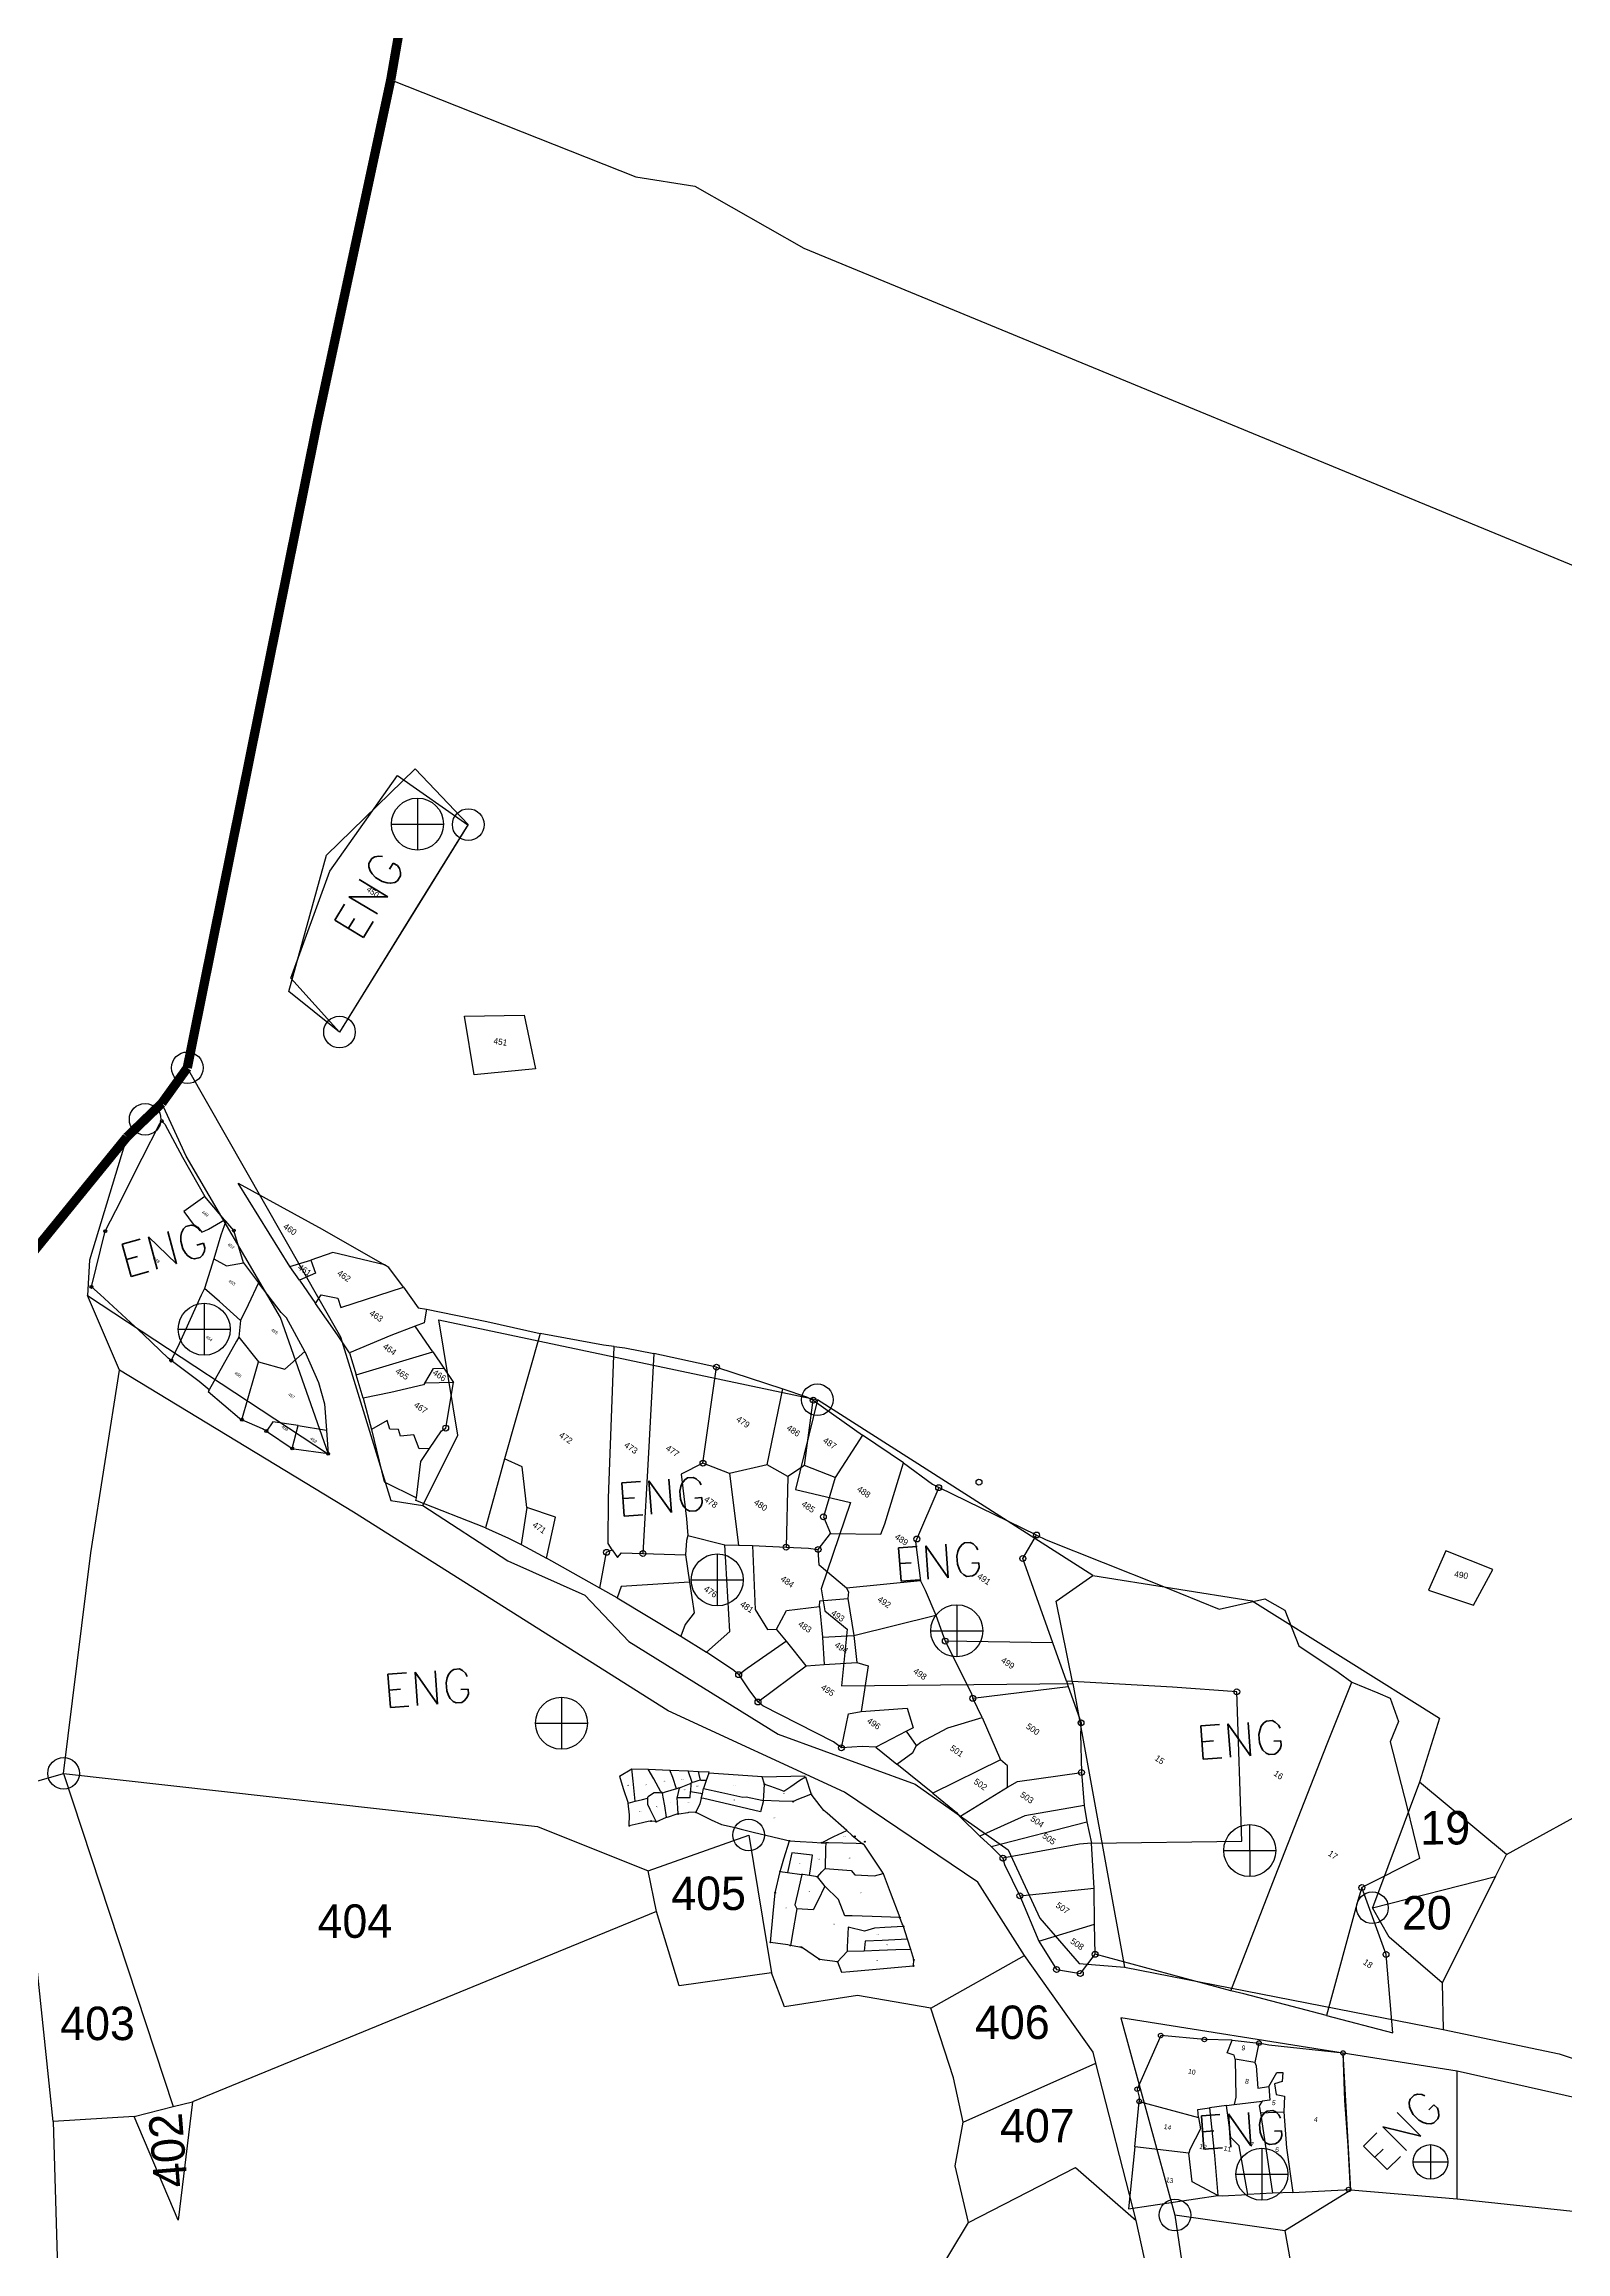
# Model space of a CAD drawing. Header units: metres. Extents: x 276542 to 278651, y 2059815 to 2062426.
# Drawn here: x 276810 to 277225, y 2061507 to 2062110 of the extents above; entities that cross this region are included whole.
import ezdxf
from ezdxf.enums import TextEntityAlignment as Align

# ---------------------------------------------------------------- set-up
doc = ezdxf.new("R2010")
doc.units = ezdxf.units.M
doc.linetypes.add('DASHDOT', pattern=[1, 0.5, -0.25, 0, -0.25])
for name, color, linetype in [('OFF', 1, 'Continuous'), ('OTHERS', 1, 'Continuous'), ('POLY_PARCEL', 6, 'Continuous'), ('POLY_ROAD', 30, 'Continuous'), ('POLY_WATER', 4, 'Continuous'), ('SYM_STONE', 1, 'Continuous'), ('TEXT_MAPIN', 7, 'Continuous'), ('TEXT_PARCEL', 7, 'Continuous'), ('V_BOUND_LINE', 7, 'Continuous'), ('V_BOUND_STREAM_LINE', 7, 'DASHDOT')]:
    doc.layers.add(name, color=color, linetype=linetype)
doc.styles.get("Standard").update_dxf_attribs({"font": 'simplex.shx'})
doc.styles.add('TEXT_MAP', font='')
doc.styles.get('TEXT_MAP').set_extended_font_data('Kruti Dev 050')

# ---------------------------------------------------------------- blocks, each defined once
blk = doc.blocks.new('STONE')
blk.add_circle((0, 0), 0.851)
blk = doc.blocks.new('DETAIL')
for points in [[(0, 1.4), (0, -1.4)], [(-1.4, 0), (1.4, 0)]]:
    blk.add_lwpolyline(points)
blk.add_circle((0, 0), 1.4)
blk = doc.blocks.new('MAP')
at = {"layer": 'OFF'}
blk.add_lwpolyline([(66.55, 428.05), (64.83, 432.07)], dxfattribs=at)
at = {"layer": 'POLY_PARCEL'}
for points in [[(75.69, 448.4), (77.73, 455.74), (82.5, 460.37), (85.35, 457.37), (78.41, 446.22), (75.69, 448.4)], [(66.96, 440.59), (64.94, 433.98), (64.83, 432.07)], [(82.85, 420.76), (84.75, 424.54), (83.73, 430.74), (104.09, 426.41)], [(63.51, 406.38), (64.99, 418.24), (66.55, 428.05)], [(104.09, 426.41), (102.9, 421.58), (105.86, 420.89), (104.28, 416.25), (104.48, 415.07), (105.67, 414.08), (105.37, 411.03), (117.8, 411.13)], [(118.89, 416.94), (104.09, 426.41)], [(117.8, 411.13), (116.91, 415.56), (118.89, 416.94)], [(118.89, 416.94), (127.47, 415.56), (137.53, 409.25), (136.45, 405.8)], [(117.8, 411.13), (120.56, 395.88)], [(62.92, 387.66), (61.06, 405.68), (63.51, 406.38)], [(63.51, 406.38), (69.39, 388.45)], [(63.51, 406.38), (89, 403.49), (94.95, 401.09)], [(136.45, 405.8), (133.91, 399.05)], [(141.12, 401.91), (136.45, 405.8)], [(141.12, 401.91), (146.35, 404.77), (150.89, 404.37), (153.89, 402.13), (156.21, 392.91)], [(94.95, 401.09), (100.36, 403.01), (101.58, 395.6)], [(140.53, 400.73), (141.12, 401.91)], [(95.39, 398.91), (94.95, 401.09)], [(133.91, 399.05), (140.53, 400.73)], [(140.53, 400.73), (137.66, 395.01)], [(95.39, 398.91), (70.42, 388.71)], [(101.58, 395.6), (96.61, 394.9), (95.39, 398.91)], [(137.66, 395.01), (134.8, 397.47), (133.91, 399.05)], [(110.14, 393.68), (106.21, 394.38), (102.28, 393.77), (101.58, 395.6)], [(110.14, 393.68), (115.19, 396.51)], [(137.66, 395.01), (137.7, 392.5)], [(111.88, 387.55), (111.36, 389.93), (110.14, 393.68)], [(111.88, 387.55), (119.02, 390.71)], [(132.73, 383.86), (132.32, 391.24)], [(138.45, 383.37), (138.46, 390.26)], [(70.42, 388.71), (69.64, 382.34), (67.28, 387.92)], [(67.28, 387.92), (69.39, 388.45)], [(69.39, 388.45), (70.42, 388.71)], [(67.28, 387.92), (62.92, 387.66)], [(62.92, 387.66), (63.79, 356.71)], [(112.15, 382.15), (111.45, 385.2), (111.88, 387.55)], [(112.15, 382.15), (117.91, 385.11), (121.17, 382.25)], [(132.73, 383.86), (129.18, 381.69)], [(138.45, 383.37), (132.73, 383.86)], [(129.18, 381.69), (123.26, 382.54)], [(153.91, 381.71), (138.45, 383.37)], [(82.12, 359.46), (84.3, 368.28), (87.88, 369.5), (89.28, 366.97), (95.36, 372.09), (101.15, 374.49), (102.46, 374.38), (102.46, 376.48), (110.14, 378.83), (112.15, 382.15)], [(129.18, 381.69), (130.66, 373.31), (129.97, 366.41)]]:
    blk.add_lwpolyline(points, dxfattribs=at)
at = {"layer": 'POLY_ROAD'}
for points in [[(70.22, 444.31), (78.44, 429.83), (81.14, 421.02), (82.85, 420.76)], [(64.83, 432.07), (77.79, 423.52), (75.22, 430.88), (70.16, 439.56), (68.85, 442.41)], [(115.19, 396.51), (112.69, 400.45), (105.52, 405.31), (96.03, 409.69), (79.13, 420.4), (66.55, 428.05)], [(82.85, 420.76), (87.42, 417.77), (91.56, 415.93), (93.93, 413.43), (101.95, 408.44), (109.32, 405.74), (114.31, 402.19), (116.02, 398.51), (118.13, 396.08), (120.56, 395.88)], [(119.02, 390.71), (118.87, 391.31), (115.19, 396.51)], [(120.56, 395.88), (137.7, 392.5)], [(132.32, 391.24), (120.36, 393.16), (123.26, 382.54)], [(137.7, 392.5), (143.94, 391.19), (152.69, 388.29), (156.21, 392.91)], [(121.17, 382.25), (119.02, 390.71)], [(138.46, 390.26), (132.32, 391.24)], [(153.91, 381.71), (152.86, 385.84), (145.54, 388.65), (138.46, 390.26)], [(123.26, 382.54), (124.62, 373.22), (122.03, 367.62)], [(122.16, 377.75), (121.17, 382.25)]]:
    blk.add_lwpolyline(points, dxfattribs=at)
at = {"layer": 'POLY_WATER'}
blk.add_lwpolyline([(81.24, 497.43), (94.42, 492.19), (97.59, 491.69), (103.44, 488.35), (147.77, 470), (172.03, 460.01), (174.87, 460.35), (222.93, 441.55), (269.06, 447.15), (280.17, 449.41), (300.4, 435.11), (308.75, 430.18), (311.34, 429.43), (340.31, 409.32), (346.27, 398.68), (348.95, 395.55), (354.29, 356.42), (357.56, 332.57), (334.92, 296.48), (334.25, 296.48)], dxfattribs=at)
at = {"layer": 'V_BOUND_LINE', "const_width": 0.5}
for points in [[(81.24, 497.43), (77.27, 479.05), (70.22, 444.31)], [(70.22, 444.31), (68.85, 442.41)], [(68.85, 442.41), (66.96, 440.59)], [(66.96, 440.59), (38.79, 406.09), (21.61, 385.34), (22.84, 308.11), (25.79, 266.15), (38.32, 218.62), (49.18, 180.08), (69.32, 150.41), (69.24, 149.4)]]:
    blk.add_lwpolyline(points, dxfattribs=at)
at = {"layer": 'V_BOUND_STREAM_LINE', "ltscale": 10, "const_width": 0.5, "flags": 128}
blk.add_lwpolyline([(85.77, 523.36), (81.24, 497.43)], dxfattribs=at)
at = {"layer": 'OTHERS'}
for p in [(82.62, 457.4), (71.11, 430.25), (98.69, 416.73), (111.57, 413.98), (90.3, 409.04), (127.31, 402.14), (127.94, 384.73)]:
    blk.add_blockref('DETAIL', p, dxfattribs=at)
at = {"layer": 'OTHERS', "xscale": 0.6633977100666506, "yscale": 0.6633977100666506, "zscale": 0.6633977100666506}
blk.add_blockref('DETAIL', (137.01, 385.38), dxfattribs=at)
at = {"layer": 'SYM_STONE'}
for p in [(85.35, 457.37), (78.41, 446.22), (70.22, 444.31), (67.95, 441.54), (104.09, 426.41), (63.51, 406.38), (100.36, 403.01), (133.91, 399.05), (123.26, 382.54)]:
    blk.add_blockref('STONE', p, dxfattribs=at)
at = {"layer": 'TEXT_MAPIN'}
for rotation, p in [(58.8521, (79.55, 451.05)), (15.389, (66.88, 433.01)), (4.0854, (93.38, 420.15)), (4.0854, (108.27, 416.63)), (4.0854, (80.79, 409.87)), (4.0854, (124.51, 407.03)), (44.9833, (134.47, 384.75)), (4.0854, (124.51, 386.06))]:
    blk.add_text('ENG', height=1.8, rotation=rotation, dxfattribs=at).set_placement(p)
at = {"layer": 'TEXT_PARCEL', "style": 'TEXT_MAP'}
for s, p in [('19', (137.83, 402.45)), ('405', (98.2, 398.98)), ('404', (79.17, 397.51)), ('20', (136.84, 397.88)), ('403', (65.32, 392.03)), ('406', (114.53, 392.02)), ('407', (115.87, 386.46))]:
    blk.add_text(s, height=1.8, dxfattribs=at).set_placement(p, align=Align.CENTER)
blk.add_text('402', height=1.8, rotation=94.5765, dxfattribs=at).set_placement((70, 386.16), align=Align.CENTER)
blk = doc.blocks.new('QS')
at = {"layer": 'POLY_PARCEL'}
for points in [[(1028.86, 523.93), (1049.52, 528.89), (1045.75, 544.62), (1041.58, 560.73), (1037.81, 577.76), (1010.44, 575.65), (1006.67, 575.78)], [(996.83, 575.06), (986.68, 573.44), (970.61, 572), (965.68, 551.01), (966.95, 548.21), (967.23, 546.74)], [(999.14, 568.38), (998.54, 569.77), (995.83, 570.1), (996.83, 575.06)], [(996.83, 575.06), (1006.67, 575.78)], [(1006.67, 575.78), (1006.54, 568.45)], [(1006.54, 568.45), (999.14, 568.38)], [(999.14, 568.38), (1001.9, 554.67), (1001.82, 551.93)], [(1006.54, 568.45), (1007.14, 567.33), (1009.25, 559.4), (1013.15, 560.72)], [(1013.15, 560.72), (1014.39, 555.79), (1011.75, 554.98)], [(1013.15, 560.72), (1015.14, 566.34), (1017.25, 566.67), (1017.65, 563.36), (1015.07, 562.04), (1016.37, 558.3), (1019.42, 558.24), (1020.27, 552.53)], [(1001.82, 551.93), (1011.75, 554.98)], [(1011.75, 554.98), (1010.95, 553.13), (1011.81, 550.68)], [(1011.81, 550.68), (1020.27, 552.53)], [(1020.27, 552.53), (1023.64, 539.65), (1028.86, 523.93)], [(968.6, 529.97), (967.23, 546.74)], [(967.23, 546.74), (989.75, 544.83)], [(989.75, 544.83), (991.16, 540.91), (988.74, 532.62), (988.65, 531.34)], [(989.75, 544.83), (988.93, 547.65), (993.03, 549.11)], [(999.05, 551.08), (993.03, 549.11)], [(993.03, 549.11), (998.04, 532.16), (1001.87, 517.86)], [(999.05, 551.08), (1001.82, 551.93)], [(1012.67, 520.23), (1006.33, 537.21), (1002.82, 539.72), (999.05, 551.08)], [(1011.81, 550.68), (1021.53, 522.34)], [(988.65, 531.34), (968.6, 529.97)], [(968.6, 529.97), (970.51, 507.1)], [(1001.87, 517.86), (991.75, 521.14), (988.65, 531.34)], [(1001.87, 517.86), (1003.48, 518.05), (1012.67, 520.23)], [(1021.53, 522.34), (1012.67, 520.23)], [(1028.86, 523.93), (1021.53, 522.34)], [(970.51, 507.1), (1001.87, 517.86)]]:
    blk.add_lwpolyline(points, dxfattribs=at)
at = {"layer": 'SYM_STONE'}
for p in [(1037.81, 577.76), (970.61, 572), (986.68, 573.44), (1006.67, 575.78), (965.68, 551.01), (967.23, 546.74), (1048.85, 528.73)]:
    blk.add_blockref('STONE', p, dxfattribs=at)
at = {"layer": 'TEXT_PARCEL', "style": 'TEXT_MAP'}
for s, p in [('9', (1001.42, 572.11)), ('10', (984.31, 560.04)), ('8', (1004.9, 560.24)), ('5', (1016.03, 554.28)), ('4', (1032.38, 551.02)), ('14', (979.17, 538.41)), ('11', (1002.32, 534.57)), ('7', (1010.94, 537.71)), ('6', (1020.33, 537.53)), ('12', (993.32, 533.58)), ('13', (983.46, 519.3))]:
    blk.add_text(s, height=1.8, dxfattribs=at).set_placement(p, align=Align.CENTER)
blk = doc.blocks.new('az')
at = {"layer": 'OFF'}
for points in [[(-1791.3, 1582.7), (-1768.5, 1597.7)], [(-1768.5, 1597.7), (-1737.2, 1598.2)], [(-1737.2, 1598.2), (-1695.9, 1598.6)], [(-1695.9, 1598.6), (-1661.2, 1599.2)], [(-1661.2, 1599.2), (-1641.8, 1599.2)], [(-1641.8, 1599.2), (-1621.7, 1599.4)], [(-1520.4, 1595.2), (-1439.2, 1601)]]:
    blk.add_lwpolyline(points, dxfattribs=at)
at = {"layer": 'POLY_PARCEL'}
for points in [[(-1758.7, 1536.4), (-1764.7, 1574.1), (-1768.5, 1597.7)], [(-1708, 1554.7), (-1708.3, 1555.3), (-1711, 1556.6), (-1725.8, 1580.8), (-1737.2, 1598.2)], [(-1681.5, 1563.7), (-1690.1, 1585), (-1695.9, 1598.6)], [(-1652.7, 1577.2), (-1661.2, 1599.2)], [(-1637.3, 1582.7), (-1640.1, 1593.6), (-1641.8, 1599.2)], [(-1622.2, 1596.9), (-1626.2, 1582.8)], [(-1622.2, 1596.9), (-1621.7, 1599.4)], [(-1520.4, 1595.2), (-1565.9, 1596.1), (-1622.2, 1596.9)], [(-1515.4, 1581.1), (-1520.4, 1595.2)], [(-1515.4, 1581.1), (-1513.7, 1580.9), (-1503.8, 1578.2), (-1482.8, 1571.5), (-1478.1, 1569.9), (-1465.1, 1579.5), (-1448.6, 1592.1), (-1438.5, 1599.3)], [(-1438.5, 1599.3), (-1425.9, 1566.9)], [(-1791.3, 1582.7), (-1782.8, 1559.3), (-1772.3, 1532.1)], [(-1708, 1554.7), (-1713.5, 1554.8), (-1723.7, 1554.5), (-1733.8, 1546.8), (-1734.9, 1545.6), (-1735.8, 1545.6), (-1735.9, 1543.3)], [(-1681.5, 1563.7), (-1702.9, 1556.3), (-1708, 1554.7)], [(-1698, 1509.4), (-1702.4, 1530.6), (-1706.3, 1547.1), (-1708, 1554.7)], [(-1676.7, 1565.5), (-1676.9, 1566), (-1681.5, 1563.7)], [(-1676.7, 1565.5), (-1679.7, 1548.7), (-1679.6, 1547.7)], [(-1679.6, 1547.7), (-1655.1, 1549.1), (-1655.1, 1560.4)], [(-1655.3, 1575.7), (-1676.7, 1565.5)], [(-1652.7, 1577.2), (-1655.3, 1575.7)], [(-1655.3, 1575.7), (-1655.1, 1560.4)], [(-1655.1, 1560.4), (-1635.6, 1557.8), (-1632.3, 1557.2)], [(-1637.3, 1582.7), (-1642.4, 1581.2), (-1649.5, 1578.6), (-1652.7, 1577.2)], [(-1626.2, 1582.8), (-1635.7, 1582.4), (-1637.3, 1582.7)], [(-1634, 1548.7), (-1632.3, 1557.2)], [(-1515.7, 1550.4), (-1520.6, 1528.4), (-1568.8, 1537.5), (-1629, 1548.2), (-1634, 1548.7)], [(-1632.3, 1557.2), (-1630.5, 1567.2)], [(-1626.2, 1582.8), (-1630.5, 1567.2)], [(-1630.5, 1567.2), (-1595.3, 1561.7), (-1555, 1554.9), (-1548.9, 1555.3), (-1518.7, 1550.5), (-1515.7, 1550.4)], [(-1515.7, 1550.4), (-1515.3, 1558.9), (-1515.4, 1581.1)], [(-1425.9, 1566.9), (-1433.6, 1563.6), (-1449.7, 1556), (-1459.1, 1551.2), (-1486.1, 1550.6), (-1515.7, 1550.4)], [(-1354.9, 1501.5), (-1394, 1532.2), (-1400.4, 1537.3), (-1408.1, 1545.8), (-1425.9, 1566.9)], [(-1772.3, 1532.1), (-1758.7, 1536.4)], [(-1717.1, 1499.7), (-1719.6, 1499.7), (-1726.8, 1500.4), (-1732.2, 1499.2), (-1751.2, 1493.8), (-1767.6, 1489.5), (-1768.1, 1510.4), (-1772.3, 1532.1)], [(-1758.7, 1536.4), (-1745.1, 1540.7), (-1735.9, 1543.3)], [(-1735.9, 1543.3), (-1735.4, 1532.4), (-1730.1, 1523.1), (-1717.1, 1499.7)], [(-1717.1, 1499.7), (-1698, 1509.4)], [(-1676, 1516.6), (-1678.8, 1515.9), (-1697, 1509), (-1698, 1509.4)], [(-1676, 1516.6), (-1677.1, 1527.3), (-1679.6, 1547.7)], [(-1642.8, 1521.4), (-1656.4, 1520.1), (-1658.1, 1519.5), (-1675, 1516.3), (-1676, 1516.6)], [(-1634, 1548.7), (-1635.8, 1537.8), (-1642.8, 1521.4)], [(-1642.8, 1521.4), (-1613.1, 1508.4), (-1592.9, 1500.8), (-1567.1, 1496.1), (-1555.5, 1493.6), (-1532.1, 1489.3), (-1494.7, 1482.3), (-1470, 1477.7), (-1462.8, 1476.4)], [(-1477.4, 1417.3), (-1475.7, 1423.6), (-1471.5, 1441.5), (-1462.8, 1476.4)], [(-1462.8, 1476.4), (-1442, 1476.3), (-1418.7, 1476), (-1402, 1476)], [(-1402, 1476), (-1378.7, 1488.8), (-1354.9, 1501.5)], [(-1402, 1476), (-1393.6, 1476.1)], [(-1393.6, 1476.1), (-1393.7, 1466), (-1392, 1427.4)], [(-1323.9, 1478.1), (-1335.9, 1477.6), (-1361.3, 1476.9), (-1388.7, 1476.6), (-1393.6, 1476.1)], [(-1354.9, 1501.5), (-1344.8, 1493.4), (-1323.9, 1478.1)], [(-1282.1, 1423.5), (-1283.5, 1425.9), (-1306.5, 1456.9), (-1320.1, 1475.6), (-1323.9, 1478.1)], [(-1421.3, 1412.6), (-1417.8, 1451.3), (-1456.8, 1453.8), (-1463.4, 1416.1)], [(-1406.2, 1410.9), (-1398.3, 1420.5), (-1392, 1427.4)], [(-1392, 1427.4), (-1342.9, 1425.9), (-1335.6, 1418.5), (-1297.8, 1418.5), (-1282.1, 1423.5)], [(-1450.6, 1278.2), (-1455.3, 1279), (-1488.6, 1282.2), (-1486.5, 1337.3), (-1484.6, 1376.7), (-1477.4, 1417.3)], [(-1477.4, 1417.3), (-1463.4, 1416.1)], [(-1463.4, 1416.1), (-1435.6, 1413.9)], [(-1435.6, 1413.9), (-1442.4, 1377.4), (-1446.2, 1355.5), (-1441.8, 1348.3)], [(-1391.4, 1394.1), (-1403.3, 1365.6), (-1410.8, 1347.8), (-1441.8, 1348.3)], [(-1421.3, 1412.6), (-1433.7, 1414.1), (-1435.6, 1413.9)], [(-1406.2, 1410.9), (-1421.3, 1412.6)], [(-1391.4, 1394.1), (-1392.6, 1395.7), (-1406.2, 1410.9)], [(-1246.2, 1341.6), (-1298.5, 1340.8), (-1336.7, 1340.4), (-1350.3, 1339.9), (-1364, 1369.8), (-1391.4, 1394.1)], [(-1282.1, 1423.5), (-1266.6, 1388.8), (-1246.2, 1341.6)], [(-1441.8, 1348.3), (-1443, 1341.4), (-1447.1, 1308.2), (-1450.6, 1278.2)], [(-1238, 1325.1), (-1239.4, 1328.4), (-1240.6, 1330), (-1246.2, 1341.6)], [(-1238, 1325.1), (-1273.7, 1321.1), (-1292.8, 1318.9), (-1311.3, 1312.6), (-1343.1, 1318.7), (-1343.1, 1280.4), (-1342.7, 1272.3)], [(-1229.3, 1301.3), (-1276.9, 1296.6), (-1309.6, 1293.4), (-1310.1, 1274.9)], [(-1229.3, 1301.3), (-1238, 1325.1)], [(-1222.3, 1282.4), (-1229.3, 1301.3)], [(-1359.7, 1251.8), (-1394.1, 1254.6), (-1429.7, 1275.9), (-1433.5, 1276), (-1450.6, 1278.2)], [(-1342.7, 1272.3), (-1359.7, 1251.8)], [(-1310.1, 1274.9), (-1342.7, 1272.3)], [(-1222.3, 1282.4), (-1250.4, 1280), (-1282.1, 1277.4), (-1310.1, 1274.9)], [(-1215.3, 1251.3), (-1215.1, 1263), (-1215.9, 1265.9), (-1217.7, 1269.9), (-1222.3, 1282.4)], [(-1359.7, 1251.8), (-1351, 1232.3), (-1335.3, 1234.7), (-1293, 1240.5), (-1237.3, 1248.4), (-1215.3, 1251.3)]]:
    blk.add_lwpolyline(points, dxfattribs=at)
at = {"layer": 'SYM_STONE'}
for p in [(-1676.7, 1565.5), (-1515.7, 1550.4), (-1515.4, 1581.1), (-1459.1, 1551.2), (-1425.9, 1566.9), (-1698, 1509.4), (-1676, 1516.6), (-1642.8, 1521.4), (-1767.6, 1489.5), (-1726.8, 1500.4), (-1717.1, 1499.7), (-1462.8, 1476.4), (-1402, 1476), (-1339.2, 1491.1), (-1323.9, 1478.1), (-1319.6, 1482), (-1282.1, 1423.5), (-1477.4, 1417.3), (-1435.6, 1413.9), (-1406.2, 1410.9), (-1484.6, 1376.7), (-1246.2, 1341.6), (-1238, 1325.1), (-1488.6, 1282.2), (-1450.6, 1278.2), (-1429.7, 1275.9), (-1215.1, 1263), (-1394.1, 1254.6), (-1359.7, 1251.8), (-1215.3, 1251.3)]:
    blk.add_blockref('STONE', p, dxfattribs=at)
at = {"layer": 'TEXT_PARCEL', "style": 'TEXT_MAP'}
for s, p in [('444', (-1774.1, 1565.1)), ('445', (-1740.7, 1567.5)), ('446', (-1705.1, 1576.8)), ('434', (-1671.6, 1581.6)), ('439', (-1666.2, 1561.8)), ('438', (-1642.4, 1570.1)), ('421', (-1572, 1573.8)), ('422', (-1476.7, 1564.8)), ('443', (-1747.9, 1516.6)), ('442', (-1717.1, 1527.4)), ('441', (-1691.2, 1537.7)), ('440', (-1657.1, 1538.5)), ('420', (-1571.8, 1547.9)), ('419', (-1492.8, 1517.4)), ('418', (-1358.6, 1488.8)), ('415', (-1439.9, 1433.3)), ('416', (-1405.6, 1443.8)), ('417', (-1346.6, 1448.5)), ('413', (-1419.2, 1381.2)), ('412', (-1322.2, 1383.9)), ('414', (-1463.9, 1348.2)), ('411', (-1370, 1322.2)), ('410', (-1285.9, 1306.9)), ('408', (-1285.1, 1257.5)), ('409', (-1267.1, 1288.2))]:
    blk.add_text(s, height=1.8, dxfattribs=at).set_placement(p, align=Align.CENTER)
blk = doc.blocks.new('ZX')
at = {"layer": 'POLY_PARCEL'}
for points in [[(1096.47, 674.04), (1099.52, 674.5), (1134.21, 682.37), (1152.2, 686.35), (1161.49, 696.28), (1168.09, 696.91), (1177.24, 690.68), (1191.04, 690.82), (1195.94, 690.67)], [(1195.94, 690.67), (1203.89, 692.44), (1207.65, 693.15), (1213.54, 688.97), (1214.88, 682.73), (1229.45, 670.1), (1241.01, 659.75), (1232.02, 643.3)], [(1217.67, 597.13), (1209.51, 631.72), (1200.14, 671.91), (1195.94, 690.67)], [(1096.47, 674.04), (1065.33, 669.29)], [(1118.12, 650.97), (1097.03, 666.17), (1096.47, 674.04)], [(992.52, 661.56), (1011.94, 667.3)], [(1011.94, 667.3), (1018.82, 669.28), (1021.02, 669.57)], [(1020.66, 646.6), (1011.94, 667.3)], [(1021.02, 669.57), (1038.54, 669.35)], [(1029.67, 652.55), (1021.02, 669.57)], [(1052.86, 669.42), (1038.54, 669.35)], [(1038.54, 669.35), (1038.96, 654.68)], [(1047.05, 640.57), (1059.18, 648.65), (1058.4, 651.77), (1052.86, 669.42)], [(1052.86, 669.42), (1063.29, 669.14), (1065.33, 669.29)], [(1065.33, 669.29), (1068.73, 652.56), (1076.32, 644.05)], [(1160.18, 609.58), (1195.72, 634.65), (1170.02, 669.5), (1153.92, 660.07), (1127.64, 644.1)], [(992.52, 661.56), (975.27, 654.51)], [(1005.04, 636.43), (992.52, 661.56)], [(964.63, 649.69), (967.47, 651.18), (975.27, 654.51)], [(975.27, 654.51), (990.31, 629.91), (1005.52, 604.99)], [(1029.67, 652.55), (1027.47, 647.16)], [(1038.96, 654.68), (1029.67, 652.55)], [(1038.96, 654.68), (1042.58, 643.41), (1047.05, 640.57)], [(964.63, 649.69), (961.91, 648.28), (944.89, 640.62)], [(997.56, 600.87), (995.57, 601.65), (988.25, 612.53), (964.63, 649.69)], [(1020.66, 646.6), (1013.07, 638.3)], [(1027.47, 647.16), (1020.66, 646.6)], [(1027.47, 647.16), (1038.68, 630.01)], [(1118.12, 650.97), (1092.09, 633.75)], [(1127.64, 644.1), (1118.12, 650.97)], [(913.75, 627.77), (930.18, 634.81), (944.89, 640.62)], [(944.89, 640.62), (956.95, 604.94)], [(1046.71, 634.73), (1047.05, 640.57)], [(1076.32, 644.05), (1059.83, 630.12)], [(1076.32, 644.05), (1078.95, 642.64), (1085.61, 638.38)], [(1108.05, 624.6), (1128.85, 643.11)], [(1127.64, 644.1), (1128.85, 643.11)], [(1128.85, 643.11), (1137.93, 636.52), (1139.56, 633.82), (1146.16, 624.75)], [(1244.58, 607), (1263.23, 613.67), (1248.76, 631.32), (1232.02, 643.3)], [(1232.02, 643.3), (1233.16, 639.54), (1244.58, 607)], [(1005.04, 636.43), (1001.63, 630.27), (1010.28, 620.41), (1013.33, 616.65)], [(1013.07, 638.3), (1005.04, 636.43)], [(1013.07, 638.3), (1026.95, 622.68)], [(1038.68, 630.01), (1044.14, 633.48), (1046.71, 634.73)], [(1059.83, 630.12), (1049.48, 631.19), (1046.71, 634.73)], [(1069.28, 620.08), (1085.61, 638.38)], [(1085.61, 638.38), (1092.09, 633.75)], [(1092.09, 633.75), (1106.77, 625.67), (1108.05, 624.6)], [(874.1, 615.57), (848.07, 626.92), (875.73, 629.75), (896.44, 631.45)], [(896.44, 631.45), (882.11, 625.99), (878.07, 620.46)], [(886.3, 610.89), (886.23, 613.94), (890.77, 615.86), (893.04, 614.16), (904.67, 629.26)], [(904.67, 629.26), (897.93, 631.59), (896.44, 631.45)], [(904.67, 629.26), (911.55, 626.77), (913.75, 627.77)], [(913.75, 627.77), (915.45, 624.15), (913.8, 621.85)], [(1030.36, 624.88), (1038.68, 630.01)], [(1056.37, 621.36), (1055.58, 622.75), (1061.82, 627.86)], [(1059.83, 630.12), (1060.9, 629.56), (1061.82, 627.86)], [(1061.82, 627.86), (1069.28, 620.08)], [(874.1, 615.57), (878.07, 620.46)], [(878.07, 620.46), (881.33, 618.2), (878.64, 613.87)], [(913.8, 621.85), (909.55, 615.68), (902.53, 604.69)], [(922.24, 618.66), (913.8, 621.85)], [(1013.33, 616.65), (1023.69, 620.55)], [(1023.69, 620.55), (1026.95, 622.68)], [(1036.9, 591.88), (1039.02, 600.67), (1023.69, 620.55)], [(1026.95, 622.68), (1030.36, 624.88)], [(1030.36, 624.88), (1041.51, 610.1), (1047.75, 607.33), (1049.84, 608.88)], [(1049.84, 608.88), (1049.13, 614.98), (1056.37, 621.36)], [(1056.37, 621.36), (1062.11, 614.55)], [(1102.38, 604.07), (1102.88, 605.63), (1106.92, 613.43), (1113.45, 621.51)], [(1113.45, 621.51), (1108.05, 624.6)], [(1113.45, 621.51), (1124.73, 614.49)], [(1130.97, 609.1), (1132.39, 612.08), (1146.16, 624.75)], [(1146.16, 624.75), (1152.27, 617.33)], [(878.64, 613.87), (874.1, 615.57)], [(907.77, 600.58), (922.24, 618.66)], [(922.24, 618.66), (927.56, 616.53)], [(925.51, 609.87), (925.15, 614.83), (927.56, 616.53)], [(932.25, 614.69), (925.51, 609.87)], [(927.56, 616.53), (932.25, 614.69)], [(937.35, 595.05), (937.35, 601.22), (937.85, 602.57), (932.25, 614.69)], [(1013.33, 616.65), (1013.77, 615.27), (1015.9, 611.66)], [(1062.11, 614.55), (1069.28, 620.08)], [(1062.11, 614.55), (1067.01, 608.31)], [(1067.01, 608.31), (1074.52, 614.13)], [(1069.28, 620.08), (1074.52, 614.13)], [(1074.52, 614.13), (1077.79, 615.19), (1083.6, 603.14)], [(1124.73, 614.49), (1114.09, 595.35)], [(1130.97, 609.1), (1127.42, 614.14), (1124.73, 614.49)], [(1152.27, 617.33), (1139.76, 605.06), (1132.39, 592.87)], [(1152.27, 617.33), (1155.53, 613.86)], [(878.64, 613.87), (886.3, 610.89)], [(902.53, 604.69), (896.66, 607.07), (886.3, 610.89)], [(925.51, 609.87), (925.51, 609.23), (918.91, 602), (913.24, 596.12)], [(1005.52, 604.99), (1015.9, 611.66)], [(1015.9, 611.66), (1021.36, 605.84)], [(1054.17, 607.68), (1049.27, 594.63), (1048.28, 591.8)], [(1054.17, 607.68), (1049.84, 608.88)], [(1062.96, 604.98), (1054.17, 607.68)], [(1062.96, 604.98), (1067.01, 608.31)], [(1083.6, 603.14), (1094.03, 611.5), (1098.64, 607.75), (1097.63, 605.91)], [(1124.37, 594.22), (1130.97, 609.1)], [(1136.73, 592.28), (1155.53, 613.86)], [(1160.18, 609.58), (1157.44, 607.3), (1141.48, 591.42)], [(1155.53, 613.86), (1160.18, 609.58)], [(1168.2, 599.16), (1160.18, 609.58)], [(902.53, 604.69), (907.77, 600.58)], [(970.25, 596.91), (962.42, 605.89), (956.95, 604.94)], [(956.95, 604.94), (963.69, 585.26)], [(997.56, 600.87), (1000.11, 599.88), (1000.33, 601.65), (1005.52, 604.99)], [(1021.36, 605.84), (1005.76, 593.58), (1006.68, 590.18)], [(1021.36, 605.84), (1027.46, 599.25), (1027.32, 595), (1028.17, 591.52)], [(1057.36, 588.46), (1062.96, 604.98)], [(1084.81, 591.23), (1080.91, 600.44), (1083.6, 603.14)], [(1097.63, 605.91), (1092.95, 597.05)], [(1102.38, 604.07), (1097.63, 605.91)], [(1100.75, 596.42), (1102.67, 601.8), (1102.38, 604.07)], [(1244.58, 607), (1221.29, 598.61), (1217.67, 597.13)], [(913.24, 596.12), (907.77, 600.58)], [(913.24, 596.12), (920.33, 590.02)], [(937.35, 595.05), (934.87, 593.28), (931.32, 595.76), (928.42, 593.21), (926.85, 594.49), (924.73, 593.14), (922.67, 594.77), (920.33, 590.02)], [(942.34, 581.14), (937.42, 590.52), (937.35, 595.05)], [(983.23, 588.04), (978.69, 599.32), (970.25, 596.91)], [(970.25, 596.91), (974.93, 587.19)], [(1000.96, 589.67), (996.64, 599.32), (997.56, 600.87)], [(1092.95, 597.05), (1089.56, 594.92), (1084.81, 591.23)], [(1092.95, 597.05), (1100.75, 596.42)], [(1114.09, 595.35), (1100.75, 596.42)], [(1114.09, 595.35), (1122.88, 594.64), (1124.37, 594.22)], [(1151.69, 585.19), (1168.2, 599.16)], [(1174.23, 590.66), (1168.2, 599.16)], [(1217.67, 597.13), (1179.26, 583.57)], [(920.33, 590.02), (931.96, 579.6), (942.34, 581.14)], [(1000.96, 589.67), (983.23, 588.04)], [(1006.68, 590.18), (1000.96, 589.67)], [(1006.68, 590.18), (1028.17, 591.52)], [(1028.17, 591.52), (1036.9, 591.88)], [(1048.28, 591.8), (1046.4, 592.02), (1036.9, 591.88)], [(1048.28, 591.8), (1053.46, 589.74), (1057.36, 588.46)], [(1084.81, 591.23), (1081.9, 591.37), (1059.13, 588.32), (1057.36, 588.46)], [(1132.39, 592.87), (1124.37, 594.22)], [(1132.39, 592.87), (1136.73, 592.28)], [(1141.48, 591.42), (1136.73, 592.28)], [(1141.48, 591.42), (1142.9, 590.15), (1151.69, 585.19)], [(1163.68, 577.46), (1174.23, 590.66)], [(1179.26, 583.57), (1174.23, 590.66)], [(963.69, 585.26), (942.63, 580.37), (942.34, 581.14)], [(963.69, 585.26), (970.93, 586.6), (974.93, 587.19)], [(974.93, 587.19), (983.23, 588.04)], [(1151.69, 585.19), (1163.68, 577.46)], [(1163.68, 577.46), (1172.58, 573.62), (1178.89, 576.59), (1179.26, 583.57)]]:
    blk.add_lwpolyline(points, dxfattribs=at)
at = {"layer": 'SYM_STONE'}
for p in [(1074.06, 677.2), (1096.47, 674.04), (1021.02, 669.57), (1065.33, 669.29), (1097.03, 666.17), (1170.02, 669.5), (992.52, 661.56), (1068.55, 653.45), (1042.58, 643.41), (1232.02, 643.3), (1005.04, 636.43), (1046.71, 634.73), (1092.09, 633.75), (1137.93, 636.52), (1038.68, 630.01), (1248.76, 631.32), (1108.05, 624.6), (1146.16, 624.75), (937.85, 602.57), (1005.52, 604.99), (996.64, 599.32), (1048.28, 591.8), (1057.36, 588.46), (1084.81, 591.23), (1141.48, 591.42), (1151.69, 585.19), (1179.26, 583.57), (1178.89, 576.59), (1172.58, 573.62)]:
    blk.add_blockref('STONE', p, dxfattribs=at)
at = {"layer": 'TEXT_PARCEL', "style": 'TEXT_MAP'}
for s, p in [('486', (1021.31, 658.15)), ('487', (1032.05, 661.11)), ('479', (1007.85, 651.96)), ('488', (1048.15, 655.09)), ('491', (1091.16, 654.02)), ('16', (1193.63, 655.63)), ('489', (1064.99, 649.9)), ('17', (1219.75, 645.44)), ('485', (1037.35, 642.42)), ('499', (1110.64, 637.87)), ('15', (1162.74, 639.73)), ('477', (995.77, 633.45)), ('480', (1025.71, 635)), ('492', (1071.13, 632.14)), ('473', (985.34, 627.37)), ('478', (1013.32, 627.55)), ('500', (1127.47, 626.21)), ('18', (1245.94, 625.26)), ('460', (868.05, 623.56)), ('462', (888.62, 621.31)), ('472', (968.14, 619.06)), ('484', (1044.64, 621.12)), ('493', (1062.31, 621.25)), ('498', (1091.46, 620.87)), ('461', (878.24, 616.22)), ('463', (902.88, 617.05)), ('466', (927.73, 613.22)), ('483', (1056.25, 613.22)), ('494', (1068.39, 614.23)), ('464', (911.54, 611.28)), ('465', (918.58, 607.46)), ('476', (1027.95, 606.13)), ('481', (1039.14, 608.44)), ('501', (1112.89, 608.51)), ('503', (1137.28, 608.91)), ('467', (928.55, 602.43)), ('495', (1072.1, 601.84)), ('496', (1088.58, 601.43)), ('502', (1124.01, 604.42)), ('504', (1143.68, 604.88)), ('505', (1149.32, 602.71)), ('471', (976.56, 593.29)), ('507', (1163.94, 588.38)), ('508', (1173.32, 582.19))]:
    blk.add_text(s, height=1.8, dxfattribs=at).set_placement(p, align=Align.CENTER)
blk = doc.blocks.new('CV')
at = {"layer": 'POLY_PARCEL'}
for points in [[(763.3, 574.9), (761, 575), (741.4, 578.2), (707.4, 583.1), (700.6, 583.8), (688.8, 615.1), (687.1, 628.6), (682.4, 662.4), (679.3, 684.9), (679.5, 686.7)], [(679.5, 686.7), (681.9, 686.2), (701.4, 676.2), (725.1, 664.8)], [(725.1, 664.8), (720, 650.6), (728.7, 647.7), (731.9, 647.7), (735.6, 646.6), (737.7, 650.2), (742.2, 660.1)], [(742.2, 660.1), (725.1, 664.8)], [(742.2, 660.1), (743.4, 659.8)], [(765.6, 645.7), (750.3, 658), (743.4, 659.8)], [(743.4, 659.8), (745.7, 651.5), (750.1, 637.8)], [(750.1, 637.8), (758.5, 638.7), (765.6, 645.7)], [(765.6, 645.7), (779.4, 641.1)], [(750.1, 637.8), (755.4, 620.5)], [(824.4, 623.5), (804.5, 633.6), (800.1, 634.3), (779.4, 641.1)], [(779.4, 641.1), (781.9, 627.1), (783.3, 617.1)], [(783.3, 617.1), (766.9, 619.1), (755.4, 620.5)], [(755.4, 620.5), (756, 616.1), (761.6, 585.6), (763.3, 574.9)], [(805.6, 603.1), (820.7, 608.3), (824.4, 623.5)], [(824.4, 623.5), (841.2, 613.2), (851.3, 604.9), (860.9, 593)], [(783.3, 617.1), (788, 608.6)], [(788, 608.6), (788.2, 605.9), (791.2, 573.5)], [(788, 608.6), (805.6, 603.1)], [(816.8, 569.9), (808.4, 595.1), (805.6, 603.1)], [(845.8, 585.8), (860.9, 593)], [(860.9, 593), (869.5, 582.1), (851.5, 572.9), (850.5, 572.8)], [(845.8, 585.8), (832.3, 579.2), (832.3, 572.6)], [(850.5, 572.8), (845.8, 585.8)], [(791.2, 573.5), (783.6, 574.1), (763.3, 574.9)], [(791.2, 573.5), (791.3, 572.4), (815.1, 569.9), (816.8, 569.9)], [(832.3, 572.6), (829.7, 572.3), (816.8, 569.9)], [(832.3, 572.6), (850.5, 572.8)]]:
    blk.add_lwpolyline(points, dxfattribs=at)
at = {"layer": 'SYM_STONE'}
for p in [(679.5, 686.7), (750.3, 658), (688.8, 615.1), (700.6, 583.8), (869.5, 582.1), (763.3, 574.9), (816.8, 569.9), (832.3, 572.6), (850.5, 572.8)]:
    blk.add_blockref('STONE', p, dxfattribs=at)
at = {"layer": 'TEXT_PARCEL', "style": 'TEXT_MAP'}
for s, p in [('449', (731, 655.7)), ('452', (754.1, 648.8)), ('453', (766.6, 631.5)), ('448', (722.9, 617.2)), ('455', (803.3, 622.2)), ('454', (774.2, 597.1)), ('457', (832.7, 596.9)), ('456', (800, 589.4)), ('458', (840.2, 579.2)), ('459', (857.9, 582.9))]:
    blk.add_text(s, height=1.8, dxfattribs=at).set_placement(p, align=Align.CENTER)
blk = doc.blocks.new('mk')
at = {"layer": 'POLY_PARCEL'}
blk.add_lwpolyline([(-2515.68, 1554.14), (-2516.61, 1590.8), (-2489.84, 1591.61), (-2487.19, 1561.91), (-2483.06, 1515.64), (-2505.42, 1520.01), (-2515.68, 1554.14)], dxfattribs=at)
at = {"layer": 'TEXT_PARCEL', "style": 'TEXT_MAP'}
blk.add_text('450', height=1.8, dxfattribs=at).set_placement((-2500.98, 1556.08), align=Align.CENTER)
blk = doc.blocks.new('12')
at = {"layer": 'POLY_PARCEL'}
blk.add_lwpolyline([(624.59, 275.05), (641.67, 278.11), (647.32, 263.24), (630.04, 258.76), (624.59, 275.05)], dxfattribs=at)
blk = doc.blocks.new('bb')
at = {"layer": 'POLY_PARCEL'}
blk.add_lwpolyline([(745.17, 311.08), (749, 322.21), (734.74, 325.4), (731.55, 313.35), (745.17, 311.08)], dxfattribs=at)
at = {"layer": 'TEXT_PARCEL', "style": 'TEXT_MAP'}
blk.add_text('490', height=1.8, dxfattribs=at).set_placement((740.25, 318.29), align=Align.CENTER)
blk = doc.blocks.new('OIUY')
for name, p, xscale, yscale, zscale, rotation in [('MAP', (276495.9, 2059575.97), 5.072698850440974, 5.072698850440974, 5.072698850440974, 0.07994505714742514), ('mk', (277831.44, 2059484.67), 0.8718872203570879, 0.8718872203570879, 0.8718872203570879, 323.1753509407708), ('ZX', (275870.23, 2061764.88), 0.9417027340318446, 0.9417027340318446, 0.9417027340318446, 325.4867438700127), ('12', (276303.16, 2061680.42), 0.9417027340318447, 0.9417027340318447, 0.9417027340318447, 351.0119677136668), ('CV', (276397.77, 2061731.9), 0.4679776800937449, 0.4679776800937449, 0.4679776800937449, 325.3928925395439), ('bb', (276461.08, 2061503.99), 0.9417027340318447, 0.9417027340318447, 0.9417027340318447, 351.0119677136668), ('az', (277212.41, 2061396.71), 0.1437668191734775, 0.1437668191734775, 0.1437668191734775, 357.0671553407265), ('QS', (276330.45, 2061278.98), 0.741262753679228, 0.741262753679228, 0.741262753679228, 349.6150139695326)]:
    blk.add_blockref(name, p, dxfattribs=dict(xscale=xscale, yscale=yscale, zscale=zscale, rotation=rotation))
at = {"layer": 'TEXT_PARCEL', "style": 'TEXT_MAP'}
blk.add_text('451', height=1.695, rotation=351.01197, dxfattribs=at).set_placement((276934.27, 2061836.58), align=Align.CENTER)

msp = doc.modelspace()

# ---------------------------------------------------------------- block references
msp.add_blockref('OIUY', (0, 0))

doc.saveas('drawing.dxf')
